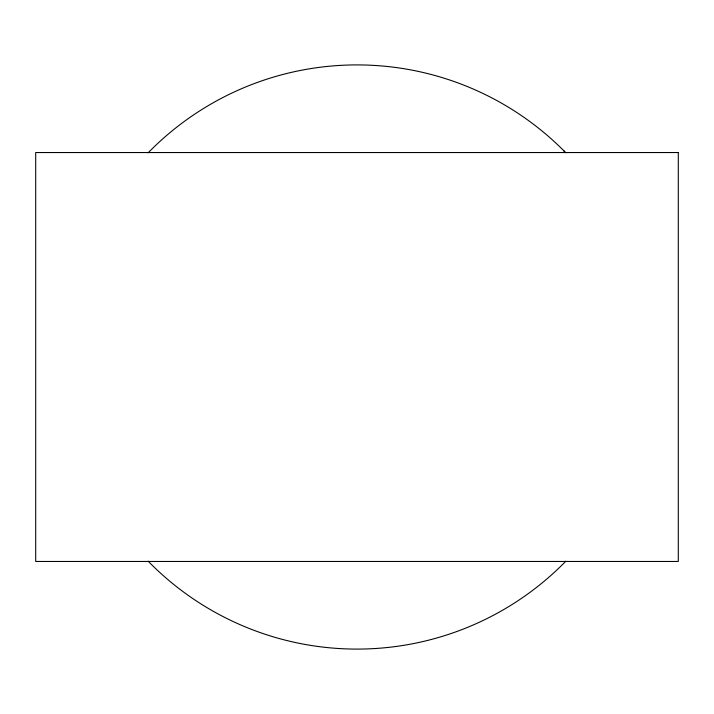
<?xml version="1.0" encoding="UTF-8"?>
<svg xmlns="http://www.w3.org/2000/svg" width="714" height="714" viewBox="0 0 714 714"><rect width="100%" height="100%" fill="white"/><g stroke="black" fill="none" stroke-linecap="round" stroke-linejoin="round"><path stroke-width="1.07" d="M563.542 150.458L565.131 152.537M565.854 561.195A292.088 292.088 0 0 1 148.146 561.195M148.146 152.805A292.088 292.088 0 0 1 565.854 152.805M678.3 152.537L35.7 152.537L35.7 561.463L678.3 561.463L678.3 152.537"/></g></svg>
